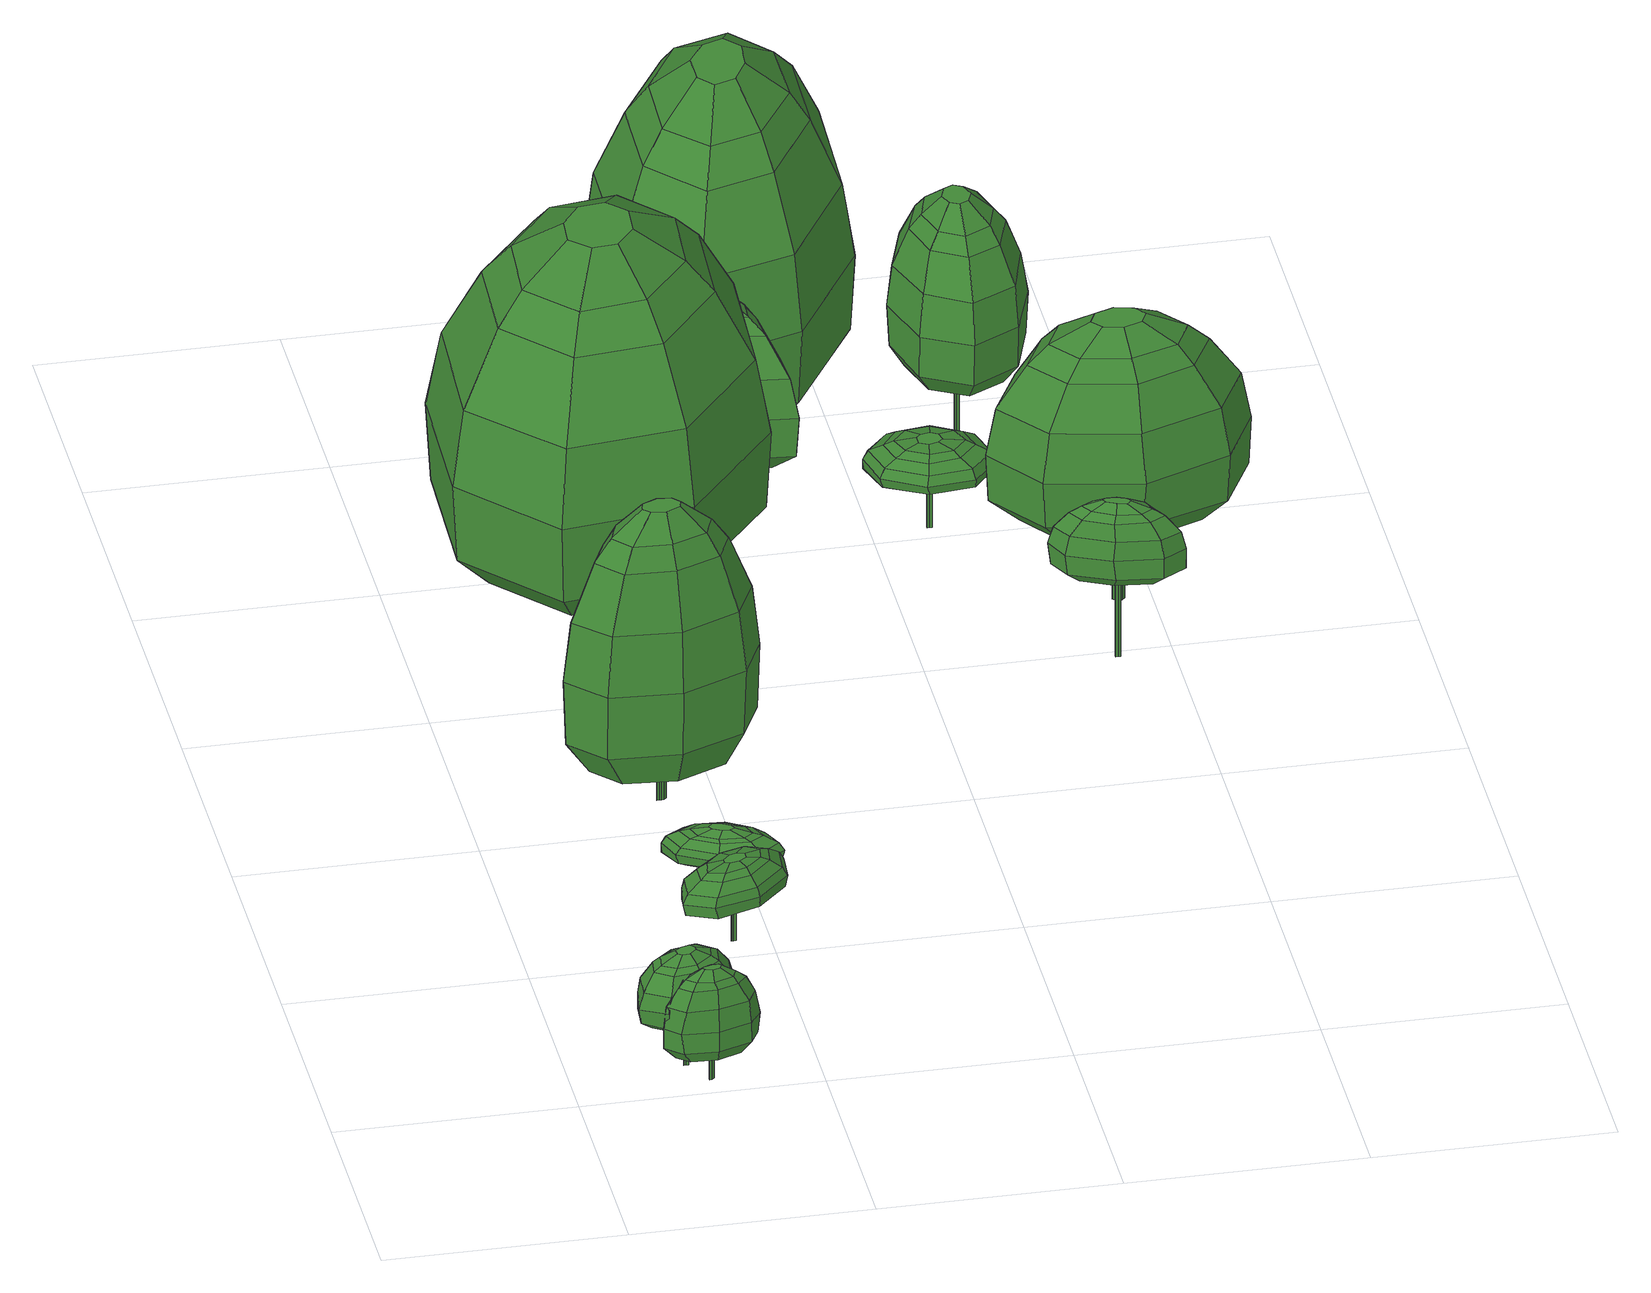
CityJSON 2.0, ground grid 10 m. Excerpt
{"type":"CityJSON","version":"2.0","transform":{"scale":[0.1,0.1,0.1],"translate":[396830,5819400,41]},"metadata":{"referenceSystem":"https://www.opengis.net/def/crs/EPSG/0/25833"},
"CityObjects":{
"tree1":{"type":"SolitaryVegetationObject","attributes":{"h_crown":3.04,"h_trunk":2.23,"X":396834.81,"Y":5819402.33,"Z":41.55,"height":5.27,"crownDiameter":3.82},"geometry":[{"type":"MultiSurface","lod":"2","boundaries":[[[0,1,2,3]],[[1,4,5,2]],[[6,7,8,9]],[[10,11,6,12]],[[13,14,4,1]],[[15,16,17,18]],[[19,18,10,20]],[[16,21,22,17]],[[23,24,16,15]],[[25,13,1,0]],[[14,9,26,4]],[[27,19,20,28]],[[29,30,31,32]],[[8,33,29,34]],[[35,36,37,38]],[[36,39,40,37]],[[38,37,41,42]],[[43,44,39,36]],[[45,46,47,48]],[[11,49,7,6]],[[49,38,42,7]],[[50,51,43,52]],[[7,42,33,8]],[[33,53,30,29]],[[12,6,9,14]],[[4,26,54,5]],[[44,48,27,39]],[[55,45,48,44]],[[42,41,53,33]],[[34,29,32,56]],[[22,35,38,49]],[[57,0,3,58]],[[48,47,19,27]],[[59,50,52,21]],[[60,12,14,13]],[[21,52,35,22]],[[28,20,60,61]],[[40,28,61,62]],[[41,62,63,53]],[[53,63,57,30]],[[30,57,58,31]],[[61,60,13,25]],[[37,40,62,41]],[[46,23,15,47]],[[24,59,21,16]],[[51,55,44,43]],[[63,25,0,57]],[[54,56,32,31,58,3,2,5],[64,65,66,67,68]],[[52,43,36,35]],[[59,24,23,46,45,55,51,50]],[[62,61,25,63]],[[20,10,12,60]],[[68,69,70,64]],[[66,71,72,67]],[[65,73,71,66]],[[69,72,71,73,70]],[[64,70,73,65]],[[67,72,69,68]],[[39,27,28,40]],[[17,22,49,11]],[[9,8,34,26]],[[47,15,18,19]],[[18,17,11,10]],[[26,34,56,54]]]}]},
"tree2":{"type":"SolitaryVegetationObject","attributes":{"h_crown":4.09,"h_trunk":1.09,"X":396835.58,"Y":5819401.04,"Z":41.54,"height":5.18,"crownDiameter":2.99},"geometry":[{"type":"MultiSurface","lod":"2","boundaries":[[[74,75,76,77]],[[78,79,80,81]],[[82,83,84,85]],[[86,87,88,89]],[[90,91,87,86]],[[92,93,91,90]],[[94,95,96,97]],[[98,99,100,101]],[[84,102,103,104]],[[96,105,106,107]],[[104,103,95,94]],[[108,85,109,110]],[[77,76,111,79]],[[88,112,75,74]],[[83,113,102,84]],[[114,89,115,116]],[[115,74,77,117]],[[110,109,118,112]],[[89,88,74,115]],[[93,119,108,91]],[[79,111,120,80]],[[117,77,79,78]],[[87,110,112,88]],[[121,90,86,122]],[[107,106,123,124]],[[125,114,116,105]],[[124,123,126,127]],[[116,115,117,128]],[[103,129,125,95]],[[130,121,122,129]],[[122,86,89,114]],[[129,122,114,125]],[[131,78,81,132]],[[128,117,78,131]],[[102,130,129,103]],[[133,134,121,130]],[[135,107,124,99]],[[106,128,131,123]],[[105,116,128,106]],[[123,131,132,126]],[[85,84,104,109]],[[109,104,94,118]],[[99,124,127,100]],[[112,118,136,75]],[[134,92,90,121]],[[97,96,107,135]],[[136,97,135,137]],[[95,125,105,96]],[[76,137,98,111]],[[137,135,99,98]],[[75,136,137,76]],[[111,98,101,120]],[[113,133,130,102]],[[118,94,97,136]],[[92,134,133,113,83,82,119,93]],[[91,108,110,87]],[[132,81,80,120,101,100,127,126],[138,139,140,141,142]],[[119,82,85,108]],[[138,143,144,139]],[[140,145,146,141]],[[142,147,143,138]],[[141,146,147,142]],[[146,145,144,143,147]],[[139,144,145,140]]]}]},
"tree3":{"type":"SolitaryVegetationObject","attributes":{"h_crown":2.08,"h_trunk":1.79,"X":396838.52,"Y":5819411.14,"Z":41.56,"height":3.87,"crownDiameter":4.18},"geometry":[{"type":"MultiSurface","lod":"2","boundaries":[[[148,149,150,151]],[[152,153,154,155]],[[151,150,153,152]],[[156,157,149,148]],[[155,154,157,156]],[[157,154,153,150,149]],[[158,159,160,161]],[[162,163,164,165]],[[166,167,168,169]],[[170,171,172,173]],[[173,172,174,175]],[[176,177,166,178]],[[179,170,173,159]],[[159,173,175,160]],[[180,181,182,183]],[[184,185,186,187]],[[187,186,188,189]],[[190,169,191,192]],[[178,166,169,190]],[[193,194,195,196]],[[175,174,177,176]],[[168,197,198,199]],[[177,200,167,166]],[[160,175,176,201]],[[174,202,200,177]],[[203,162,165,202]],[[169,168,199,191]],[[204,193,196,205]],[[172,203,202,174]],[[206,161,207,208]],[[209,180,183,171]],[[210,211,212,213]],[[200,214,215,167]],[[171,183,203,172]],[[167,215,197,168]],[[216,158,161,206]],[[202,165,214,200]],[[207,201,185,184]],[[196,195,158,216]],[[182,205,163,162]],[[214,217,218,215]],[[164,206,208,217]],[[192,191,199,198,213,212,189,188],[151,152,155,156,148]],[[209,219,220,194,193,204,181,180]],[[218,221,211,210]],[[194,220,179,195]],[[197,210,213,198]],[[183,182,162,203]],[[181,204,205,182]],[[211,187,189,212]],[[165,164,217,214]],[[219,209,171,170]],[[208,207,184,221]],[[163,216,206,164]],[[217,208,221,218]],[[161,160,201,207]],[[215,218,210,197]],[[221,184,187,211]],[[201,176,178,185]],[[185,178,190,186]],[[195,179,159,158]],[[205,196,216,163]],[[220,219,170,179]],[[186,190,192,188]]]}]},
"tree4":{"type":"SolitaryVegetationObject","attributes":{"h_crown":1.68,"h_trunk":2.14,"X":396838.53,"Y":5819413.58,"Z":41.55,"height":3.82,"crownDiameter":3.68},"geometry":[{"type":"MultiSurface","lod":"2","boundaries":[[[222,223,224,225]],[[226,222,225,227]],[[228,229,230,231]],[[232,233,234,235]],[[236,237,238,239]],[[240,227,241,242]],[[243,244,223,222]],[[233,236,239,234]],[[245,246,240,247]],[[234,239,243,248]],[[249,250,236,233]],[[225,224,251,252]],[[248,243,222,226]],[[227,225,252,241]],[[247,240,242,253]],[[254,255,256,257]],[[258,249,233,232]],[[259,260,250,249]],[[260,261,262,250]],[[231,230,263,255]],[[246,226,227,240]],[[257,256,264,265]],[[266,267,268,269]],[[261,260,259,270,271,272,273,274]],[[252,251,275,276,277,253,242,241],[278,279,280,281,282,279]],[[283,284,246,245]],[[255,263,283,256]],[[265,264,285,286]],[[256,283,245,264]],[[264,245,247,285]],[[273,272,228,267]],[[270,259,249,258]],[[235,234,248,284]],[[286,285,277,276]],[[281,287,288,282]],[[282,288,289,279]],[[280,290,287,281]],[[288,287,290,289,291,289]],[[279,289,290,280]],[[278,291,289,279]],[[250,262,237,236]],[[292,257,265,293]],[[224,294,275,251]],[[285,247,253,277]],[[262,266,269,237]],[[272,271,229,228]],[[261,274,266,262]],[[295,254,257,292]],[[284,248,226,246]],[[293,265,286,294]],[[237,269,295,238]],[[267,228,231,268]],[[271,270,258,229]],[[229,258,232,230]],[[263,235,284,283]],[[230,232,235,263]],[[239,238,244,243]],[[268,231,255,254]],[[274,273,267,266]],[[223,293,294,224]],[[244,292,293,223]],[[238,295,292,244]],[[294,286,276,275]],[[269,268,254,295]]]}]},
"tree5":{"type":"SolitaryVegetationObject","attributes":{"h_crown":12.77,"h_trunk":0.87,"X":396837.8,"Y":5819422.15,"Z":41.68,"height":13.64,"crownDiameter":6.65},"geometry":[{"type":"MultiSurface","lod":"2","boundaries":[[[296,297,298,299,300,301,302,303]],[[304,301,300,305]],[[306,302,301,304]],[[307,303,302,306]],[[305,300,299,308]],[[309,298,297,310]],[[311,296,303,307]],[[310,297,296,311]],[[308,299,298,309]],[[312,313,314,315]],[[316,317,318,319]],[[320,316,319,321]],[[315,314,322,323]],[[324,325,316,320]],[[319,318,326,327]],[[321,319,327,328]],[[329,330,331,332]],[[333,329,332,313]],[[328,327,329,333]],[[334,335,336,337]],[[332,331,335,334]],[[313,332,334,314]],[[338,320,321,339]],[[340,312,315,341]],[[339,321,328,342]],[[314,334,337,322]],[[342,328,333,343]],[[344,345,346,347]],[[346,343,312,340]],[[348,324,320,338]],[[347,346,340,349]],[[349,340,341,350]],[[325,351,317,316]],[[341,315,323,352]],[[353,354,355,356]],[[357,349,350,358]],[[359,347,349,357]],[[358,350,360,361]],[[356,355,345,344]],[[351,325,324,348,362,363,364,365]],[[366,344,347,359]],[[350,341,352,360]],[[363,362,354,353]],[[326,367,368,330]],[[345,342,343,346]],[[362,348,338,354]],[[354,338,339,355]],[[318,369,367,326]],[[317,370,369,318]],[[355,339,342,345]],[[351,365,370,317]],[[330,368,371,331]],[[372,356,344,366]],[[373,353,356,372]],[[368,359,357,371]],[[343,333,313,312]],[[371,357,358,374]],[[367,366,359,368]],[[327,326,330,329]],[[335,374,375,336]],[[374,358,361,375]],[[331,371,374,335]],[[369,372,366,367]],[[365,364,373,370]],[[337,336,375,361,360,352,323,322],[307,306,304,305,308,309,310,311]],[[364,363,353,373]],[[370,373,372,369]]]}]},
"tree6":{"type":"SolitaryVegetationObject","attributes":{"h_crown":15.49,"h_trunk":5.85,"X":396837,"Y":5819430.84,"Z":41.88,"height":21.34,"crownDiameter":15.62},"geometry":[{"type":"MultiSurface","lod":"2","boundaries":[[[376,377,378,379]],[[380,381,382,383]],[[384,385,386,387]],[[388,389,385,384]],[[390,391,392,393]],[[394,395,396,397]],[[398,399,400,401]],[[397,396,402,403]],[[404,405,394,406]],[[405,407,395,394]],[[379,378,408,381]],[[409,410,411,412]],[[403,402,398,413]],[[414,406,415,416]],[[417,418,377,376]],[[387,386,417,410]],[[419,387,410,409]],[[420,380,383,421]],[[422,423,380,420]],[[424,419,409,425]],[[395,426,424,396]],[[427,428,429,426]],[[430,401,431,391]],[[425,409,412,399]],[[412,411,423,422]],[[401,400,432,431]],[[416,415,433,418]],[[381,408,434,382]],[[389,435,414,385]],[[410,417,376,411]],[[411,376,379,423]],[[431,432,436,437]],[[429,384,387,419]],[[396,424,425,402]],[[423,379,381,380]],[[426,429,419,424]],[[386,416,418,417]],[[415,397,403,433]],[[413,398,401,430]],[[438,430,391,390]],[[432,420,421,436]],[[418,433,439,377]],[[433,403,413,439]],[[421,383,382,434,393,392,437,436],[440,441,442,443,444,445,446,447]],[[402,425,399,398]],[[439,413,430,438]],[[435,404,406,414]],[[377,439,438,378]],[[388,428,427,407,405,404,435,389]],[[385,414,416,386]],[[428,388,384,429]],[[408,390,393,434]],[[391,431,437,392]],[[399,412,422,400]],[[378,438,390,408]],[[407,427,426,395]],[[400,422,420,432]],[[406,394,397,415]],[[448,449,450,451,452,453,454,455]],[[447,448,455,440]],[[446,449,448,447]],[[445,450,449,446]],[[444,451,450,445]],[[443,452,451,444]],[[442,453,452,443]],[[441,454,453,442]],[[440,455,454,441]]]}]},
"tree7":{"type":"SolitaryVegetationObject","attributes":{"h_crown":8.26,"h_trunk":6.94,"X":396841.95,"Y":5819435.88,"Z":41.78,"height":15.2,"crownDiameter":6.72},"geometry":[{"type":"MultiSurface","lod":"2","boundaries":[[[456,457,458,459]],[[460,461,462,463]],[[463,462,464,465]],[[466,467,461,460]],[[468,469,457,456]],[[470,471,469,468]],[[465,464,471,470]],[[469,471,464,462,461,467,458,457]],[[459,458,467,466]],[[472,473,474,475]],[[476,477,478,479]],[[480,481,482,483]],[[484,485,486,487]],[[487,486,488,489]],[[490,491,480,492]],[[493,484,487,473]],[[473,487,489,474]],[[494,495,496,497]],[[498,499,500,501]],[[501,500,502,503]],[[504,483,505,506]],[[492,480,483,504]],[[507,508,509,510]],[[489,488,491,490]],[[482,511,512,513]],[[491,514,481,480]],[[474,489,490,515]],[[488,516,514,491]],[[517,476,479,516]],[[483,482,513,505]],[[518,507,510,519]],[[486,517,516,488]],[[520,475,521,522]],[[523,494,497,485]],[[524,525,526,527]],[[514,528,529,481]],[[485,497,517,486]],[[481,529,511,482]],[[530,472,475,520]],[[516,479,528,514]],[[521,515,499,498]],[[510,509,472,530]],[[496,519,477,476]],[[528,531,532,529]],[[478,520,522,531]],[[506,505,513,512,527,526,503,502],[456,459,466,460,463,465,470,468]],[[523,533,534,508,507,518,495,494]],[[532,535,525,524]],[[508,534,493,509]],[[511,524,527,512]],[[497,496,476,517]],[[495,518,519,496]],[[525,501,503,526]],[[479,478,531,528]],[[533,523,485,484]],[[522,521,498,535]],[[477,530,520,478]],[[531,522,535,532]],[[475,474,515,521]],[[529,532,524,511]],[[535,498,501,525]],[[515,490,492,499]],[[499,492,504,500]],[[509,493,473,472]],[[519,510,530,477]],[[534,533,484,493]],[[500,504,506,502]]]}]},
"tree8":{"type":"SolitaryVegetationObject","attributes":{"h_crown":3.55,"h_trunk":2.32,"X":396839.46,"Y":5819446.89,"Z":41.93,"height":5.87,"crownDiameter":1.74},"geometry":[{"type":"MultiSurface","lod":"2","boundaries":[[[536,537,538,539]],[[537,540,541,538]],[[542,543,544,545]],[[546,547,542,548]],[[549,550,540,537]],[[551,552,553,554]],[[555,554,546,556]],[[552,557,558,553]],[[559,560,552,551]],[[561,549,537,536]],[[550,545,562,540]],[[563,555,556,564]],[[565,566,567,568]],[[544,569,565,570]],[[571,572,573,574]],[[572,575,576,573]],[[574,573,577,578]],[[579,580,575,572]],[[581,582,583,584]],[[547,585,543,542]],[[585,574,578,543]],[[586,579,587]],[[543,578,569,544]],[[569,588,566,565]],[[548,542,545,550]],[[540,562,589,541]],[[580,584,563,575]],[[590,581,584,580]],[[578,577,588,569]],[[570,565,568,591]],[[558,571,574,585]],[[592,536,539,593]],[[584,583,555,563]],[[594,586,587,557]],[[595,548,550,549]],[[557,587,571,558]],[[564,556,595,596]],[[576,564,596,597]],[[577,597,598,588]],[[588,598,592,566]],[[566,592,593,567]],[[596,595,549,561]],[[573,576,597,577]],[[582,559,551,583]],[[560,594,557,552]],[[586,590,580,579]],[[598,561,536,592]],[[589,591,568,567,593,539,538,541],[591,599,600,599]],[[587,579,572,571]],[[594,560,559,582,581,590,586]],[[597,596,561,598]],[[556,546,548,595]],[[591,601,602,599]],[[603,602,601,602]],[[600,603,602,599]],[[575,563,564,576]],[[553,558,585,547]],[[545,544,570,562]],[[583,551,554,555]],[[554,553,547,546]],[[562,570,591,589]]]}]},
"tree9":{"type":"SolitaryVegetationObject","attributes":{"h_crown":14.7,"h_trunk":3.36,"X":396845.18,"Y":5819447.39,"Z":41.92,"height":18.06,"crownDiameter":13.88},"geometry":[{"type":"MultiSurface","lod":"2","boundaries":[[[604,605,606,607]],[[608,609,610,611]],[[612,613,614,615]],[[616,617,618,619]],[[620,621,617,616]],[[622,623,621,620]],[[624,625,626,627]],[[628,629,630,631]],[[614,632,633,634]],[[626,635,636,637]],[[634,633,625,624]],[[638,615,639,640]],[[607,606,641,609]],[[618,642,605,604]],[[613,643,632,614]],[[644,619,645,646]],[[645,604,607,647]],[[640,639,648,642]],[[619,618,604,645]],[[623,649,638,621]],[[609,641,650,610]],[[647,607,609,608]],[[617,640,642,618]],[[651,620,616,652]],[[637,636,653,654]],[[655,644,646,635]],[[654,653,656,657]],[[646,645,647,658]],[[633,659,655,625]],[[660,651,652,659]],[[652,616,619,644]],[[659,652,644,655]],[[661,608,611,662]],[[658,647,608,661]],[[632,660,659,633]],[[663,664,651,660]],[[665,637,654,629]],[[636,658,661,653]],[[635,646,658,636]],[[653,661,662,656]],[[615,614,634,639]],[[639,634,624,648]],[[629,654,657,630]],[[642,648,666,605]],[[664,622,620,651]],[[627,626,637,665]],[[666,627,665,667]],[[625,655,635,626]],[[606,667,628,641]],[[667,665,629,628]],[[605,666,667,606]],[[641,628,631,650]],[[643,663,660,632]],[[648,624,627,666]],[[622,664,663,643,613,612,649,623]],[[621,638,640,617]],[[662,611,610,650,631,630,657,656],[668,669,670,671,672,673,674,675]],[[649,612,615,638]],[[670,676,677,671]],[[669,678,676,670]],[[672,679,680,673]],[[668,681,678,669]],[[674,682,683,675]],[[683,682,680,679,677,676,678,681]],[[675,683,681,668]],[[673,680,682,674]],[[671,677,679,672]]]}]},
"tree10":{"type":"SolitaryVegetationObject","attributes":{"h_crown":1.84,"h_trunk":2.31,"X":396852.29,"Y":5819440.35,"Z":41.78,"height":4.15,"crownDiameter":4.79},"geometry":[{"type":"MultiSurface","lod":"2","boundaries":[[[684,685,686,687]],[[688,684,687,689]],[[690,691,692,693]],[[694,695,696,697]],[[698,699,700,701]],[[702,689,703,704]],[[705,706,685,684]],[[695,698,701,696]],[[707,708,702,709]],[[696,701,705,710]],[[711,712,698,695]],[[687,686,713,714]],[[710,705,684,688]],[[689,687,714,703]],[[709,702,704,715]],[[716,717,718,719]],[[720,711,695,694]],[[721,722,712,711]],[[722,723,724,712]],[[693,692,725,717]],[[708,688,689,702]],[[719,718,726,727]],[[728,729,730,731]],[[723,722,721,732,733,734,735,736]],[[714,713,737,738,739,715,704,703],[740,741,742,743,744,745]],[[746,747,708,707]],[[717,725,746,718]],[[727,726,748,749]],[[718,746,707,726]],[[726,707,709,748]],[[735,734,690,729]],[[732,721,711,720]],[[697,696,710,747]],[[749,748,739,738]],[[743,750,751,744]],[[744,751,752,745]],[[742,753,750,743]],[[752,751,750,753,754,755]],[[745,752,755,740]],[[741,754,753,742]],[[740,755,754,741]],[[712,724,699,698]],[[756,719,727,757]],[[686,758,737,713]],[[748,709,715,739]],[[724,728,731,699]],[[734,733,691,690]],[[723,736,728,724]],[[759,716,719,756]],[[747,710,688,708]],[[757,727,749,758]],[[699,731,759,700]],[[729,690,693,730]],[[733,732,720,691]],[[691,720,694,692]],[[725,697,747,746]],[[692,694,697,725]],[[701,700,706,705]],[[730,693,717,716]],[[736,735,729,728]],[[685,757,758,686]],[[706,756,757,685]],[[700,759,756,706]],[[758,749,738,737]],[[731,730,716,759]]]}]},
"tree11":{"type":"SolitaryVegetationObject","attributes":{"h_crown":3.63,"h_trunk":3.55,"X":396857.66,"Y":5819429.32,"Z":41.74,"height":7.18,"crownDiameter":3.96},"geometry":[{"type":"MultiSurface","lod":"2","boundaries":[[[760,761,762,763]],[[763,762,764,765]],[[765,764,766,767]],[[768,769,761,760]],[[765,764,769,768]],[[769,764,766,764,762,761]],[[770,771,772,773]],[[774,775,776,777]],[[778,779,780,781]],[[782,783,784,785]],[[785,784,786,787]],[[788,789,778,790]],[[791,782,785,771]],[[771,785,787,772]],[[792,793,794,795]],[[796,797,798,799]],[[799,798,800,801]],[[802,781,803,804]],[[790,778,781,802]],[[805,806,807,808]],[[787,786,789,788]],[[780,809,810,811]],[[789,812,779,778]],[[772,787,788,813]],[[786,814,812,789]],[[815,774,777,814]],[[781,780,811,803]],[[816,805,808,817]],[[784,815,814,786]],[[818,773,819,820]],[[821,792,795,783]],[[822,823,824,825]],[[812,826,827,779]],[[783,795,815,784]],[[779,827,809,780]],[[828,770,773,818]],[[814,777,826,812]],[[819,813,797,796]],[[808,807,770,828]],[[794,817,775,774]],[[826,829,830,827]],[[776,818,820,829]],[[804,803,811,810,825,824,801,800],[760,763,765,767,765,768]],[[821,831,832,806,805,816,793,792]],[[830,833,823,822]],[[806,832,791,807]],[[809,822,825,810]],[[795,794,774,815]],[[793,816,817,794]],[[823,799,801,824]],[[777,776,829,826]],[[831,821,783,782]],[[820,819,796,833]],[[775,828,818,776]],[[829,820,833,830]],[[773,772,813,819]],[[827,830,822,809]],[[833,796,799,823]],[[813,788,790,797]],[[797,790,802,798]],[[807,791,771,770]],[[817,808,828,775]],[[832,831,782,791]],[[798,802,804,800]]]}]},
"tree12":{"type":"SolitaryVegetationObject","attributes":{"h_crown":8.37,"h_trunk":3.11,"X":396854.63,"Y":5819446.44,"Z":41.79,"height":11.48,"crownDiameter":6.57},"geometry":[{"type":"MultiSurface","lod":"2","boundaries":[[[834,835,836,837]],[[838,839,840,841]],[[842,843,844,845]],[[846,847,843,842]],[[848,849,850,851]],[[852,853,854,855]],[[856,857,858,859]],[[855,854,860,861]],[[862,863,852,864]],[[863,865,853,852]],[[837,836,866,839]],[[867,868,869,870]],[[861,860,856,871]],[[872,864,873,874]],[[875,876,835,834]],[[845,844,875,868]],[[877,845,868,867]],[[878,838,841,879]],[[880,881,838,878]],[[882,877,867,883]],[[853,884,882,854]],[[885,886,887,884]],[[888,859,889,849]],[[883,867,870,857]],[[870,869,881,880]],[[859,858,890,889]],[[874,873,891,876]],[[839,866,892,840]],[[847,893,872,843]],[[868,875,834,869]],[[869,834,837,881]],[[889,890,894,895]],[[887,842,845,877]],[[854,882,883,860]],[[881,837,839,838]],[[884,887,877,882]],[[844,874,876,875]],[[873,855,861,891]],[[871,856,859,888]],[[896,888,849,848]],[[890,878,879,894]],[[876,891,897,835]],[[891,861,871,897]],[[879,841,840,892,851,850,895,894],[898,899,900,901,902,903,904,905]],[[860,883,857,856]],[[897,871,888,896]],[[893,862,864,872]],[[835,897,896,836]],[[846,886,885,865,863,862,893,847]],[[843,872,874,844]],[[886,846,842,887]],[[866,848,851,892]],[[849,889,895,850]],[[857,870,880,858]],[[836,896,848,866]],[[865,885,884,853]],[[858,880,878,890]],[[864,852,855,873]],[[906,907,908,909,910,911,912,913]],[[905,906,913,898]],[[904,907,906,905]],[[903,908,907,904]],[[902,909,908,903]],[[901,910,909,902]],[[900,911,910,901]],[[899,912,911,900]],[[898,913,912,899]]]}]},
"tree13":{"type":"SolitaryVegetationObject","attributes":{"h_crown":9.37,"h_trunk":3.67,"X":396858.55,"Y":5819433.5,"Z":41.78,"height":13.04,"crownDiameter":9.26},"geometry":[{"type":"MultiSurface","lod":"2","boundaries":[[[914,915,916,917]],[[918,919,920,921]],[[922,923,924,925]],[[926,927,923,922]],[[928,929,930,931]],[[932,933,934,935]],[[936,937,938,939]],[[935,934,940,941]],[[942,943,932,944]],[[943,945,933,932]],[[917,916,946,919]],[[947,948,949,950]],[[941,940,936,951]],[[952,944,953,954]],[[955,956,915,914]],[[925,924,955,948]],[[957,925,948,947]],[[958,918,921,959]],[[960,961,918,958]],[[962,957,947,963]],[[933,964,962,934]],[[965,966,967,964]],[[968,939,969,929]],[[963,947,950,937]],[[950,949,961,960]],[[939,938,970,969]],[[954,953,971,956]],[[919,946,972,920]],[[927,973,952,923]],[[948,955,914,949]],[[949,914,917,961]],[[969,970,974,975]],[[967,922,925,957]],[[934,962,963,940]],[[961,917,919,918]],[[964,967,957,962]],[[924,954,956,955]],[[953,935,941,971]],[[951,936,939,968]],[[976,968,929,928]],[[970,958,959,974]],[[956,971,977,915]],[[971,941,951,977]],[[959,921,920,972,931,930,975,974],[978,979,980,981,982,983,984,985]],[[940,963,937,936]],[[977,951,968,976]],[[973,942,944,952]],[[915,977,976,916]],[[926,966,965,945,943,942,973,927]],[[923,952,954,924]],[[966,926,922,967]],[[946,928,931,972]],[[929,969,975,930]],[[937,950,960,938]],[[916,976,928,946]],[[945,965,964,933]],[[938,960,958,970]],[[944,932,935,953]],[[986,987,988,989,990,991,992,993]],[[985,986,993,978]],[[984,987,986,985]],[[983,988,987,984]],[[982,989,988,983]],[[981,990,989,982]],[[980,991,990,981]],[[979,992,991,980]],[[978,993,992,979]]]}]}
},
"vertices":[
[53,13,28],[41,11,28],[46,19,27],[50,20,27],[33,16,28],[43,21,27],[29,26,39],[42,37,39],[42,37,32],[29,26,32],[29,14,46],[30,26,46],[27,13,39],[38,7,32],[28,14,32],[37,18,55],[38,25,55],[35,25,53],[34,17,53],[41,12,53],[39,8,46],[45,30,55],[44,33,53],[44,21,58],[44,24,58],[54,10,32],[34,25,28],[52,14,53],[54,11,46],[56,36,28],[64,31,28],[53,26,27],[50,27,27],[58,39,32],[43,33,28],[55,35,53],[62,30,53],[67,32,46],[57,39,46],[61,21,53],[66,21,46],[69,33,39],[58,40,39],[59,28,55],[58,22,55],[49,20,58],[46,20,58],[43,15,55],[51,16,55],[42,36,46],[50,27,58],[52,25,58],[53,32,55],[68,33,32],[44,24,27],[52,23,58],[47,26,27],[62,21,28],[53,23,27],[47,26,58],[38,7,39],[55,10,39],[67,21,39],[67,21,32],[49,23,27],[49,24,27],[48,24,27],[47,23,27],[48,23,27],[48,23,5],[49,23,5],[48,24,5],[47,23,5],[49,24,5],
[69,19,32],[76,13,32],[75,13,23],[69,19,23],[55,17,18],[66,17,18],[59,12,16],[55,13,16],[59,9,57],[56,8,57],[56,5,53],[64,8,53],[55,17,50],[65,16,50],[68,18,42],[55,19,42],[55,15,53],[63,15,53],[56,12,57],[59,12,57],[57,2,42],[44,2,42],[42,2,32],[57,1,32],[67,7,18],[57,3,18],[56,8,16],[59,9,16],[49,6,53],[47,4,50],[57,4,50],[36,8,32],[36,8,23],[43,2,23],[66,12,53],[66,7,50],[70,12,50],[71,12,18],[74,13,42],[53,9,57],[42,15,42],[54,20,32],[41,15,32],[54,20,23],[70,6,42],[60,11,57],[60,11,16],[48,13,53],[45,14,50],[41,8,18],[46,4,18],[37,8,42],[51,10,16],[53,8,16],[41,15,23],[42,8,50],[45,9,53],[45,14,18],[52,11,16],[52,10,57],[53,11,57],[57,1,23],[71,6,32],[71,6,23],[57,11,16],[56,11,16],[55,11,16],[55,10,16],[56,10,16],[57,11,5],[56,11,5],[55,11,5],[55,10,5],[56,10,5],
[86,111,25],[86,111,6],[86,112,6],[86,112,25],[85,112,25],[85,112,6],[84,111,6],[84,111,25],[85,111,25],[85,111,6],[78,99,41],[70,102,41],[64,99,37],[75,94,37],[101,121,41],[100,112,41],[105,112,37],[106,124,37],[78,124,28],[96,130,28],[93,125,26],[80,121,26],[74,111,43],[81,118,43],[80,120,41],[70,111,41],[78,123,37],[65,111,37],[64,111,33],[77,125,33],[64,111,28],[73,104,43],[87,115,44],[90,114,44],[97,118,43],[91,121,43],[75,93,28],[63,98,28],[68,101,26],[77,97,26],[80,108,25],[83,107,25],[69,111,26],[83,114,25],[80,111,25],[87,109,44],[83,108,44],[80,102,43],[89,105,43],[102,121,26],[91,115,25],[88,116,25],[96,130,33],[62,98,33],[95,129,37],[93,124,41],[90,111,44],[96,112,43],[92,99,37],[74,93,33],[93,98,33],[84,114,44],[101,112,26],[91,102,26],[87,108,25],[90,111,25],[108,125,33],[107,124,28],[90,102,41],[107,112,33],[106,112,28],[81,111,44],[81,109,44],[93,99,28],
[99,123,31],[82,125,31],[83,127,29],[96,126,29],[108,128,31],[103,130,29],[78,143,42],[87,142,42],[88,144,41],[76,145,41],[98,138,41],[101,131,41],[107,129,38],[103,138,38],[95,127,41],[83,128,41],[82,125,38],[98,123,38],[100,138,29],[91,134,28],[90,136,28],[99,122,35],[82,124,35],[89,147,31],[104,139,31],[88,144,29],[109,128,35],[97,132,42],[93,129,42],[84,133,28],[89,133,28],[86,138,28],[64,143,38],[72,148,38],[71,149,35],[62,143,35],[95,137,42],[90,134,44],[88,133,44],[85,133,44],[83,130,42],[89,146,38],[72,149,31],[62,143,31],[75,134,42],[73,140,42],[69,141,41],[72,134,41],[89,136,44],[86,138,44],[82,139,44],[80,137,44],[81,135,44],[81,135,28],[80,138,28],[82,139,28],[84,136,28],[85,136,28],[85,135,28],[86,135,28],[86,136,28],[89,147,35],[105,139,35],[75,146,29],[68,141,29],[86,135,5],[86,136,5],[85,136,5],[85,135,5],[84,136,5],[66,133,35],[67,133,31],[71,134,29],[68,133,38],
[78,221,7],[77,221,7],[76,221,7],[77,222,7],[78,222,7],[79,222,7],[80,222,7],[79,221,7],[79,222,20],[78,222,20],[80,222,20],[79,221,20],[77,222,20],[76,221,20],[77,221,20],[78,221,20],[52,200,41],[38,215,41],[48,217,26],[59,205,26],[61,228,132],[76,234,132],[75,238,122],[56,230,122],[57,218,132],[50,217,122],[68,220,20],[72,216,20],[70,220,143],[71,224,143],[74,244,97],[49,233,97],[40,215,97],[46,234,70],[74,246,70],[74,245,41],[47,234,41],[37,215,70],[54,231,26],[75,240,26],[77,227,20],[71,224,20],[64,210,132],[60,206,122],[82,198,41],[81,203,26],[54,201,97],[52,199,70],[107,210,97],[82,199,97],[82,197,70],[110,209,70],[73,217,143],[109,209,41],[102,212,26],[77,227,143],[79,216,20],[95,215,132],[80,209,132],[81,205,122],[100,213,122],[118,228,41],[108,226,26],[119,228,70],[85,219,20],[88,223,20],[79,216,143],[85,219,143],[86,223,143],[83,226,143],[116,228,97],[102,242,97],[104,244,70],[96,237,122],[92,233,132],[104,243,41],[106,226,122],[99,225,132],[97,238,26],[84,227,20],
[46,383,133],[101,390,133],[100,387,98],[47,381,98],[22,326,80],[52,364,80],[64,326,73],[55,314,73],[37,321,209],[58,347,209],[54,359,196],[26,325,196],[57,313,222],[65,324,222],[120,338,80],[118,290,80],[85,303,73],[86,318,73],[103,296,209],[82,270,209],[86,257,196],[114,292,196],[94,234,133],[39,227,133],[40,229,98],[93,236,98],[92,240,166],[129,286,166],[84,317,222],[83,303,222],[105,329,209],[75,293,222],[93,369,80],[8,271,166],[11,331,166],[5,333,133],[3,268,133],[135,284,133],[86,351,209],[116,336,196],[91,364,196],[48,377,166],[98,383,166],[24,281,196],[20,279,80],[54,299,73],[5,269,98],[7,332,98],[49,253,196],[42,234,166],[54,266,209],[64,292,222],[56,300,222],[35,287,209],[133,285,98],[88,253,80],[47,248,80],[132,345,166],[77,327,73],[76,325,222],[63,290,73],[76,291,73],[135,348,98],[137,349,133],[73,310,73],[71,312,73],[69,311,73],[67,309,73],[67,307,73],[69,305,73],[71,305,73],[73,307,73],[73,307,9],[71,305,9],[69,305,9],[67,307,9],[67,309,9],[69,311,9],[71,312,9],[73,310,9],
[119,360,84],[119,360,8],[118,360,8],[118,360,84],[119,358,84],[119,358,8],[120,357,8],[120,357,84],[121,357,8],[121,357,84],[118,359,84],[118,359,8],[120,359,84],[120,359,8],[121,358,84],[121,358,8],[142,347,147],[143,334,147],[151,326,131],[150,343,131],[96,383,147],[109,382,147],[106,390,131],[88,392,131],[107,347,96],[87,375,96],[95,371,87],[110,350,87],[127,341,153],[113,353,153],[111,351,147],[130,336,147],[108,348,131],[133,328,131],[135,325,114],[107,347,114],[134,326,96],[137,340,153],[113,362,160],[113,366,160],[102,377,153],[102,368,153],[152,342,96],[153,324,96],[145,332,87],[144,346,87],[127,350,84],[127,355,84],[131,334,87],[117,356,84],[123,351,84],[122,361,160],[126,355,160],[137,350,153],[126,365,153],[94,385,87],[112,367,84],[112,363,84],[86,376,114],[154,323,114],[89,374,131],[97,370,147],[116,366,160],[112,376,153],[131,370,131],[153,342,114],[132,371,114],[117,356,160],[108,384,87],[129,368,87],[122,362,84],[116,367,84],[85,395,114],[86,394,96],[128,367,147],[104,393,114],[105,392,96],[123,352,160],[126,351,160],[132,371,96],
[98,469,34],[98,463,34],[96,467,33],[96,469,33],[96,460,34],[95,466,33],[93,460,47],[90,468,47],[90,468,39],[93,460,39],[96,457,55],[93,460,55],[97,456,47],[99,461,39],[97,457,39],[96,462,65],[94,464,65],[93,463,62],[96,460,62],[98,463,62],[99,461,55],[92,469,65],[91,468,62],[95,466,68],[94,467,68],[99,470,39],[93,462,34],[98,469,62],[99,470,55],[91,475,34],[93,478,34],[94,472,33],[94,471,33],[90,477,39],[91,468,34],[91,475,62],[93,477,62],[93,480,55],[90,477,55],[96,475,62],[96,477,55],[93,481,47],[90,477,47],[94,475,65],[96,474,65],[96,469,68],[96,467,68],[97,465,65],[97,469,65],[90,468,55],[94,471,68],[92,473,65],[93,481,39],[94,467,33],[95,471,68],[94,469,33],[96,476,34],[95,471,33],[94,469,68],[99,461,47],[99,470,47],[96,478,47],[96,478,39],[95,469,33],[95,468,33],[94,469,9],[95,469,9],[95,468,9],
[132,542,103],[175,555,103],[175,553,69],[132,540,69],[114,485,52],[137,524,52],[147,490,45],[140,477,45],[163,484,190],[162,471,190],[179,466,177],[179,498,177],[116,484,165],[138,520,165],[133,536,136],[104,488,136],[125,482,177],[141,509,177],[141,477,190],[148,488,190],[199,460,136],[170,411,136],[172,406,103],[204,459,103],[191,509,52],[190,463,52],[164,470,45],[164,485,45],[162,439,177],[165,427,165],[187,464,165],[128,392,103],[129,395,69],[171,408,69],[164,516,177],[188,506,165],[168,530,165],[169,534,52],[173,549,136],[156,460,190],[103,431,136],[100,489,103],[99,427,103],[102,488,69],[201,517,136],[157,491,190],[157,493,45],[124,449,177],[115,442,165],[134,414,52],[167,423,52],[130,399,136],[146,455,45],[156,458,45],[100,428,69],[136,418,165],[140,432,177],[112,439,52],[139,463,45],[147,457,190],[141,464,190],[202,459,69],[205,521,103],[204,520,69],[154,476,45],[153,477,45],[151,477,45],[150,474,45],[150,472,45],[151,471,45],[153,471,45],[154,473,45],[151,477,9],[150,474,9],[153,477,9],[150,472,9],[151,471,9],[154,476,9],[153,471,9],[154,473,9],
[238,386,35],[219,384,35],[220,388,33],[234,390,33],[248,398,35],[242,399,33],[215,413,48],[225,414,48],[226,418,46],[212,416,46],[238,411,46],[241,400,46],[247,398,43],[243,413,43],[233,391,46],[220,389,46],[219,385,43],[237,387,43],[239,411,33],[229,402,33],[228,406,33],[238,385,39],[218,383,39],[227,423,35],[244,414,35],[226,419,33],[249,398,39],[237,401,48],[231,394,48],[222,399,33],[226,399,33],[224,408,33],[199,409,43],[209,420,43],[207,422,39],[197,409,39],[234,409,48],[228,402,49],[226,400,49],[222,399,49],[221,393,48],[227,422,43],[208,421,35],[197,409,35],[212,398,48],[209,406,48],[205,407,46],[208,396,46],[227,406,49],[224,408,49],[220,407,49],[218,405,49],[218,401,49],[218,401,33],[217,405,33],[219,408,33],[222,404,33],[222,403,33],[223,403,33],[224,403,33],[224,404,33],[223,404,33],[227,424,39],[245,414,39],[211,417,33],[203,408,33],[224,403,8],[224,404,8],[223,404,8],[223,403,8],[222,403,8],[222,404,8],[201,393,39],[202,393,35],[207,396,33],[203,394,43],
[276,294,43],[276,294,7],[276,293,7],[276,293,43],[277,293,7],[277,293,43],[278,293,7],[278,293,43],[277,294,43],[277,294,7],[291,295,73],[295,288,73],[301,286,66],[296,296,66],[258,298,73],[265,302,73],[261,305,66],[252,300,66],[274,282,49],[256,290,49],[261,291,45],[274,285,45],[285,286,76],[275,287,76],[274,285,73],[288,284,73],[274,283,66],[292,281,66],[293,280,58],[273,282,58],[293,280,49],[290,289,76],[272,293,79],[271,295,79],[263,297,76],[266,292,76],[297,296,49],[303,286,49],[296,288,45],[292,295,45],[283,291,43],[281,294,43],[289,283,45],[276,291,43],[280,290,43],[277,296,79],[281,294,79],[288,295,76],[278,299,76],[257,299,45],[270,295,43],[272,293,43],[255,290,58],[303,286,58],[257,291,66],[262,291,73],[273,296,79],[268,300,76],[280,304,66],[298,296,58],[280,305,58],[276,291,79],[264,303,45],[279,302,45],[277,296,43],[273,296,43],[250,301,58],[251,300,49],[279,301,73],[260,307,58],[260,306,49],[280,290,79],[282,292,79],[280,304,49],
[226,491,75],[247,502,75],[247,500,56],[227,490,56],[225,465,46],[232,484,46],[242,471,42],[240,464,42],[232,465,115],[236,478,115],[233,482,109],[227,465,109],[240,464,123],[242,470,123],[261,484,46],[267,464,46],[253,464,42],[251,470,42],[261,464,115],[257,451,115],[260,446,109],[266,464,109],[266,438,75],[246,427,75],[246,428,56],[266,439,56],[265,440,93],[272,464,93],[250,470,123],[252,464,123],[257,478,115],[250,459,123],[247,492,46],[228,441,93],[220,465,93],[218,465,75],[226,438,75],[275,464,75],[247,484,115],[260,482,109],[247,490,109],[228,489,93],[247,498,93],[232,447,109],[231,445,46],[242,458,42],[226,439,56],[219,465,56],[246,439,109],[246,430,93],[246,445,115],[246,457,123],[242,459,123],[236,451,115],[274,464,56],[261,445,46],[246,437,46],[265,488,93],[246,473,42],[246,472,123],[246,456,42],[251,458,42],[266,490,56],[267,490,75],[247,465,42],[246,466,42],[246,465,42],[245,464,42],[245,463,42],[246,463,42],[247,463,42],[247,464,42],[247,464,8],[247,463,8],[246,463,8],[245,463,8],[245,464,8],[246,465,8],[246,466,8],[247,465,8],
[249,305,83],[231,331,83],[232,331,62],[250,306,62],[288,307,51],[258,313,51],[277,328,47],[286,326,47],[287,316,130],[267,320,130],[261,315,122],[288,309,122],[286,327,138],[278,329,138],[255,352,51],[283,363,51],[285,344,47],[276,340,47],[284,354,130],[304,350,130],[310,355,122],[283,361,122],[322,365,83],[340,339,83],[339,339,62],[321,364,62],[319,362,104],[283,369,104],[277,340,138],[285,343,138],[264,347,130],[293,341,138],[245,332,51],[323,314,104],[288,301,104],[289,297,83],[326,312,83],[282,373,83],[257,333,130],[258,351,122],[248,332,122],[252,308,104],[235,331,104],[313,319,122],[316,318,51],[295,330,47],[325,312,62],[288,299,62],[323,338,122],[336,339,104],[314,337,130],[297,336,138],[294,330,138],[307,323,130],[283,371,62],[313,357,51],[326,338,51],[248,356,104],[273,334,47],[274,334,138],[298,336,47],[294,342,47],[246,358,62],[245,358,83],[284,336,47],[283,335,47],[284,334,47],[286,333,47],[287,334,47],[288,335,47],[287,336,47],[285,337,47],[285,337,8],[287,336,8],[288,335,8],[287,334,8],[286,333,8],[284,334,8],[283,335,8],[284,336,8]
]}
